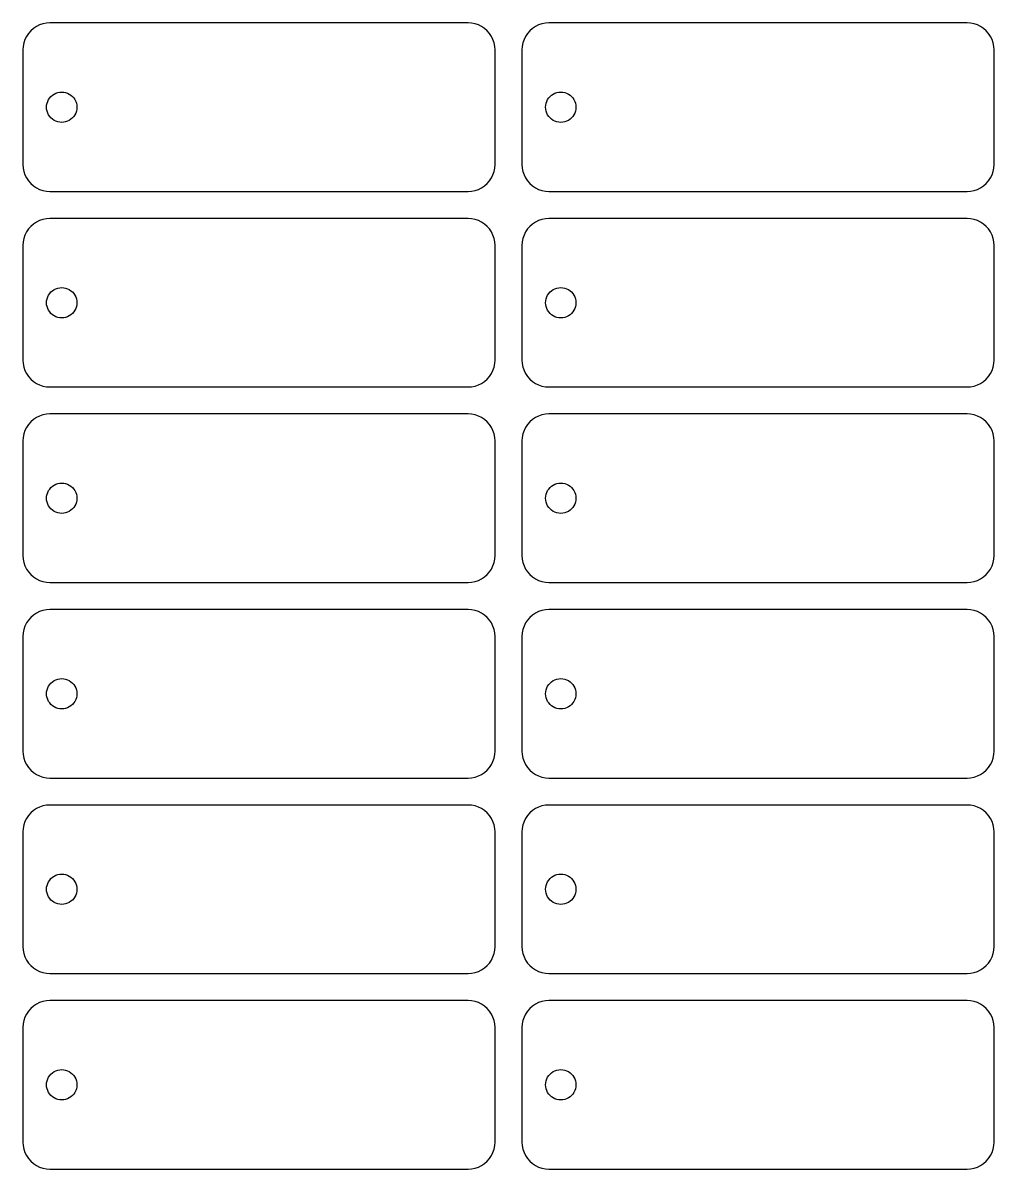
# Model space of a CAD drawing. Header units: metres. Extents: x 5 to 223, y 25 to 195.
# Drawn here: x 79 to 223, y 25 to 195 of the extents above; entities that cross this region are included whole.
import ezdxf

# ---------------------------------------------------------------- set-up
doc = ezdxf.new("R2010")
doc.units = ezdxf.units.M

msp = doc.modelspace()

# ---------------------------------------------------------------- linework, layer by layer
for p, q in [((80.1716, 193.828), (79.8266, 193.435)), ((80.565, 194.173), (80.1716, 193.828)), ((81, 194.464), (80.565, 194.173)), ((81.4693, 194.696), (81, 194.464)), ((81.9647, 194.864), (81.4693, 194.696)), ((82.4779, 194.966), (81.9647, 194.864)), ((83, 195), (82.4779, 194.966)), ((145, 195), (83, 195)), ((145.522, 194.966), (145, 195)), ((146.035, 194.864), (145.522, 194.966)), ((146.531, 194.696), (146.035, 194.864)), ((147, 194.464), (146.531, 194.696)), ((147.435, 194.173), (147, 194.464)), ((147.828, 193.828), (147.435, 194.173)), ((148.173, 193.435), (147.828, 193.828)), ((154.172, 193.828), (153.827, 193.435)), ((154.565, 194.173), (154.172, 193.828)), ((155, 194.464), (154.565, 194.173)), ((155.469, 194.696), (155, 194.464)), ((155.965, 194.864), (155.469, 194.696)), ((156.478, 194.966), (155.965, 194.864)), ((157, 195), (156.478, 194.966)), ((219, 195), (157, 195)), ((219.522, 194.966), (219, 195)), ((220.035, 194.864), (219.522, 194.966)), ((220.531, 194.696), (220.035, 194.864)), ((221, 194.464), (220.531, 194.696)), ((221.435, 194.173), (221, 194.464)), ((221.828, 193.828), (221.435, 194.173)), ((222.173, 193.435), (221.828, 193.828)), ((79.3045, 192.531), (79.1363, 192.035)), ((79.5359, 193), (79.3045, 192.531)), ((79.8266, 193.435), (79.5359, 193)), ((148.464, 193), (148.173, 193.435)), ((148.696, 192.531), (148.464, 193)), ((148.864, 192.035), (148.696, 192.531)), ((153.304, 192.531), (153.136, 192.035)), ((153.536, 193), (153.304, 192.531)), ((153.827, 193.435), (153.536, 193)), ((222.464, 193), (222.173, 193.435)), ((222.696, 192.531), (222.464, 193)), ((222.864, 192.035), (222.696, 192.531)), ((79.0342, 191.522), (79, 191)), ((79, 191), (79, 174)), ((79.1363, 192.035), (79.0342, 191.522)), ((148.966, 191.522), (148.864, 192.035)), ((149, 191), (148.966, 191.522)), ((149, 174), (149, 191)), ((153.034, 191.522), (153, 191)), ((153, 191), (153, 174)), ((153.136, 192.035), (153.034, 191.522)), ((222.966, 191.522), (222.864, 192.035)), ((223, 191), (222.966, 191.522)), ((223, 174), (223, 191)), ((82.6713, 183.361), (82.8014, 183.625)), ((82.8014, 183.625), (82.965, 183.87)), ((82.965, 183.87), (83.159, 184.091)), ((83.159, 184.091), (83.3803, 184.285)), ((83.3803, 184.285), (83.625, 184.449)), ((83.625, 184.449), (83.889, 184.579)), ((83.889, 184.579), (84.1676, 184.673)), ((84.1676, 184.673), (84.4563, 184.731)), ((84.4563, 184.731), (84.75, 184.75)), ((84.75, 184.75), (85.0437, 184.731)), ((85.0437, 184.731), (85.3323, 184.673)), ((85.3323, 184.673), (85.611, 184.579)), ((85.611, 184.579), (85.875, 184.449)), ((85.875, 184.449), (86.1197, 184.285)), ((86.1197, 184.285), (86.341, 184.091)), ((86.341, 184.091), (86.535, 183.87)), ((86.535, 183.87), (86.6985, 183.625)), ((86.6985, 183.625), (86.8287, 183.361)), ((156.671, 183.361), (156.801, 183.625)), ((156.801, 183.625), (156.965, 183.87)), ((156.965, 183.87), (157.159, 184.091)), ((157.159, 184.091), (157.38, 184.285)), ((157.38, 184.285), (157.625, 184.449)), ((157.625, 184.449), (157.889, 184.579)), ((157.889, 184.579), (158.168, 184.673)), ((158.168, 184.673), (158.456, 184.731)), ((158.456, 184.731), (158.75, 184.75)), ((158.75, 184.75), (159.044, 184.731)), ((159.044, 184.731), (159.332, 184.673)), ((159.332, 184.673), (159.611, 184.579)), ((159.611, 184.579), (159.875, 184.449)), ((159.875, 184.449), (160.12, 184.285)), ((160.12, 184.285), (160.341, 184.091)), ((160.341, 184.091), (160.535, 183.87)), ((160.535, 183.87), (160.699, 183.625)), ((160.699, 183.625), (160.829, 183.361)), ((82.5, 182.5), (82.5192, 182.794)), ((82.5192, 182.206), (82.5, 182.5)), ((82.5192, 182.794), (82.5767, 183.082)), ((82.5767, 181.918), (82.5192, 182.206)), ((82.5767, 183.082), (82.6713, 183.361)), ((82.6713, 181.639), (82.5767, 181.918)), ((86.8287, 183.361), (86.9233, 183.082)), ((86.9233, 181.918), (86.8287, 181.639)), ((86.9233, 183.082), (86.9807, 182.794)), ((86.9807, 182.206), (86.9233, 181.918)), ((86.9807, 182.794), (87, 182.5)), ((87, 182.5), (86.9807, 182.206)), ((156.5, 182.5), (156.519, 182.794)), ((156.519, 182.206), (156.5, 182.5)), ((156.519, 182.794), (156.577, 183.082)), ((156.577, 181.918), (156.519, 182.206)), ((156.577, 183.082), (156.671, 183.361)), ((156.671, 181.639), (156.577, 181.918)), ((160.829, 183.361), (160.923, 183.082)), ((160.923, 181.918), (160.829, 181.639)), ((160.923, 183.082), (160.981, 182.794)), ((160.981, 182.206), (160.923, 181.918)), ((160.981, 182.794), (161, 182.5)), ((161, 182.5), (160.981, 182.206)), ((82.8014, 181.375), (82.6713, 181.639)), ((82.965, 181.13), (82.8014, 181.375)), ((83.159, 180.909), (82.965, 181.13)), ((83.3803, 180.715), (83.159, 180.909)), ((83.625, 180.551), (83.3803, 180.715)), ((83.889, 180.421), (83.625, 180.551)), ((84.1676, 180.327), (83.889, 180.421)), ((84.4563, 180.269), (84.1676, 180.327)), ((84.75, 180.25), (84.4563, 180.269)), ((85.0437, 180.269), (84.75, 180.25)), ((85.3323, 180.327), (85.0437, 180.269)), ((85.611, 180.421), (85.3323, 180.327)), ((85.875, 180.551), (85.611, 180.421)), ((86.1197, 180.715), (85.875, 180.551)), ((86.341, 180.909), (86.1197, 180.715)), ((86.535, 181.13), (86.341, 180.909)), ((86.6985, 181.375), (86.535, 181.13)), ((86.8287, 181.639), (86.6985, 181.375)), ((156.801, 181.375), (156.671, 181.639)), ((156.965, 181.13), (156.801, 181.375)), ((157.159, 180.909), (156.965, 181.13)), ((157.38, 180.715), (157.159, 180.909)), ((157.625, 180.551), (157.38, 180.715)), ((157.889, 180.421), (157.625, 180.551)), ((158.168, 180.327), (157.889, 180.421)), ((158.456, 180.269), (158.168, 180.327)), ((158.75, 180.25), (158.456, 180.269)), ((159.044, 180.269), (158.75, 180.25)), ((159.332, 180.327), (159.044, 180.269)), ((159.611, 180.421), (159.332, 180.327)), ((159.875, 180.551), (159.611, 180.421)), ((160.12, 180.715), (159.875, 180.551)), ((160.341, 180.909), (160.12, 180.715)), ((160.535, 181.13), (160.341, 180.909)), ((160.699, 181.375), (160.535, 181.13)), ((160.829, 181.639), (160.699, 181.375)), ((79, 174), (79.0342, 173.478)), ((79.0342, 173.478), (79.1363, 172.965)), ((148.864, 172.965), (148.966, 173.478)), ((148.966, 173.478), (149, 174)), ((153, 174), (153.034, 173.478)), ((153.034, 173.478), (153.136, 172.965)), ((222.864, 172.965), (222.966, 173.478)), ((222.966, 173.478), (223, 174)), ((79.1363, 172.965), (79.3045, 172.469)), ((79.3045, 172.469), (79.5359, 172)), ((79.5359, 172), (79.8266, 171.565)), ((148.173, 171.565), (148.464, 172)), ((148.464, 172), (148.696, 172.469)), ((148.696, 172.469), (148.864, 172.965)), ((153.136, 172.965), (153.304, 172.469)), ((153.304, 172.469), (153.536, 172)), ((153.536, 172), (153.827, 171.565)), ((222.173, 171.565), (222.464, 172)), ((222.464, 172), (222.696, 172.469)), ((222.696, 172.469), (222.864, 172.965)), ((79.8266, 171.565), (80.1716, 171.172)), ((80.1716, 171.172), (80.565, 170.827)), ((80.565, 170.827), (81, 170.536)), ((81, 170.536), (81.4693, 170.304)), ((81.4693, 170.304), (81.9647, 170.136)), ((81.9647, 170.136), (82.4779, 170.034)), ((82.4779, 170.034), (83, 170)), ((83, 170), (145, 170)), ((145, 170), (145.522, 170.034)), ((145.522, 170.034), (146.035, 170.136)), ((146.035, 170.136), (146.531, 170.304)), ((146.531, 170.304), (147, 170.536)), ((147, 170.536), (147.435, 170.827)), ((147.435, 170.827), (147.828, 171.172)), ((147.828, 171.172), (148.173, 171.565)), ((153.827, 171.565), (154.172, 171.172)), ((154.172, 171.172), (154.565, 170.827)), ((154.565, 170.827), (155, 170.536)), ((155, 170.536), (155.469, 170.304)), ((155.469, 170.304), (155.965, 170.136)), ((155.965, 170.136), (156.478, 170.034)), ((156.478, 170.034), (157, 170)), ((157, 170), (219, 170)), ((219, 170), (219.522, 170.034)), ((219.522, 170.034), (220.035, 170.136)), ((220.035, 170.136), (220.531, 170.304)), ((220.531, 170.304), (221, 170.536)), ((221, 170.536), (221.435, 170.827)), ((221.435, 170.827), (221.828, 171.172)), ((221.828, 171.172), (222.173, 171.565)), ((80.565, 165.173), (80.1716, 164.828)), ((81, 165.464), (80.565, 165.173)), ((81.4693, 165.696), (81, 165.464)), ((81.9647, 165.864), (81.4693, 165.696)), ((82.4779, 165.966), (81.9647, 165.864)), ((83, 166), (82.4779, 165.966)), ((145, 166), (83, 166)), ((145.522, 165.966), (145, 166)), ((146.035, 165.864), (145.522, 165.966)), ((146.531, 165.696), (146.035, 165.864)), ((147, 165.464), (146.531, 165.696)), ((147.435, 165.173), (147, 165.464)), ((147.828, 164.828), (147.435, 165.173)), ((154.565, 165.173), (154.172, 164.828)), ((155, 165.464), (154.565, 165.173)), ((155.469, 165.696), (155, 165.464)), ((155.965, 165.864), (155.469, 165.696)), ((156.478, 165.966), (155.965, 165.864)), ((157, 166), (156.478, 165.966)), ((219, 166), (157, 166)), ((219.522, 165.966), (219, 166)), ((220.035, 165.864), (219.522, 165.966)), ((220.531, 165.696), (220.035, 165.864)), ((221, 165.464), (220.531, 165.696)), ((221.435, 165.173), (221, 165.464)), ((221.828, 164.828), (221.435, 165.173)), ((79.3045, 163.531), (79.1363, 163.035)), ((79.5359, 164), (79.3045, 163.531)), ((79.8266, 164.435), (79.5359, 164)), ((80.1716, 164.828), (79.8266, 164.435)), ((148.173, 164.435), (147.828, 164.828)), ((148.464, 164), (148.173, 164.435)), ((148.696, 163.531), (148.464, 164)), ((148.864, 163.035), (148.696, 163.531)), ((153.304, 163.531), (153.136, 163.035)), ((153.536, 164), (153.304, 163.531)), ((153.827, 164.435), (153.536, 164)), ((154.172, 164.828), (153.827, 164.435)), ((222.173, 164.435), (221.828, 164.828)), ((222.464, 164), (222.173, 164.435)), ((222.696, 163.531), (222.464, 164)), ((222.864, 163.035), (222.696, 163.531)), ((79.0342, 162.522), (79, 162)), ((79, 162), (79, 145)), ((79.1363, 163.035), (79.0342, 162.522)), ((148.966, 162.522), (148.864, 163.035)), ((149, 162), (148.966, 162.522)), ((149, 145), (149, 162)), ((153.034, 162.522), (153, 162)), ((153, 162), (153, 145)), ((153.136, 163.035), (153.034, 162.522)), ((222.966, 162.522), (222.864, 163.035)), ((223, 162), (222.966, 162.522)), ((223, 145), (223, 162)), ((82.8014, 154.625), (82.965, 154.87)), ((82.965, 154.87), (83.159, 155.091)), ((83.159, 155.091), (83.3803, 155.285)), ((83.3803, 155.285), (83.625, 155.449)), ((83.625, 155.449), (83.889, 155.579)), ((83.889, 155.579), (84.1676, 155.673)), ((84.1676, 155.673), (84.4563, 155.731)), ((84.4563, 155.731), (84.75, 155.75)), ((84.75, 155.75), (85.0437, 155.731)), ((85.0437, 155.731), (85.3323, 155.673)), ((85.3323, 155.673), (85.611, 155.579)), ((85.611, 155.579), (85.875, 155.449)), ((85.875, 155.449), (86.1197, 155.285)), ((86.1197, 155.285), (86.341, 155.091)), ((86.341, 155.091), (86.535, 154.87)), ((86.535, 154.87), (86.6985, 154.625)), ((156.801, 154.625), (156.965, 154.87)), ((156.965, 154.87), (157.159, 155.091)), ((157.159, 155.091), (157.38, 155.285)), ((157.38, 155.285), (157.625, 155.449)), ((157.625, 155.449), (157.889, 155.579)), ((157.889, 155.579), (158.168, 155.673)), ((158.168, 155.673), (158.456, 155.731)), ((158.456, 155.731), (158.75, 155.75)), ((158.75, 155.75), (159.044, 155.731)), ((159.044, 155.731), (159.332, 155.673)), ((159.332, 155.673), (159.611, 155.579)), ((159.611, 155.579), (159.875, 155.449)), ((159.875, 155.449), (160.12, 155.285)), ((160.12, 155.285), (160.341, 155.091)), ((160.341, 155.091), (160.535, 154.87)), ((160.535, 154.87), (160.699, 154.625)), ((82.5, 153.5), (82.5192, 153.794)), ((82.5192, 153.206), (82.5, 153.5)), ((82.5192, 153.794), (82.5767, 154.082)), ((82.5767, 152.918), (82.5192, 153.206)), ((82.5767, 154.082), (82.6713, 154.361)), ((82.6713, 154.361), (82.8014, 154.625)), ((86.6985, 154.625), (86.8287, 154.361)), ((86.8287, 154.361), (86.9233, 154.082)), ((86.9233, 154.082), (86.9807, 153.794)), ((86.9807, 153.206), (86.9233, 152.918)), ((86.9807, 153.794), (87, 153.5)), ((87, 153.5), (86.9807, 153.206)), ((156.5, 153.5), (156.519, 153.794)), ((156.519, 153.206), (156.5, 153.5)), ((156.519, 153.794), (156.577, 154.082)), ((156.577, 152.918), (156.519, 153.206)), ((156.577, 154.082), (156.671, 154.361)), ((156.671, 154.361), (156.801, 154.625)), ((160.699, 154.625), (160.829, 154.361)), ((160.829, 154.361), (160.923, 154.082)), ((160.923, 154.082), (160.981, 153.794)), ((160.981, 153.206), (160.923, 152.918)), ((160.981, 153.794), (161, 153.5)), ((161, 153.5), (160.981, 153.206)), ((82.6713, 152.639), (82.5767, 152.918)), ((82.8014, 152.375), (82.6713, 152.639)), ((82.965, 152.13), (82.8014, 152.375)), ((83.159, 151.909), (82.965, 152.13)), ((83.3803, 151.715), (83.159, 151.909)), ((83.625, 151.551), (83.3803, 151.715)), ((83.889, 151.421), (83.625, 151.551)), ((84.1676, 151.327), (83.889, 151.421)), ((84.4563, 151.269), (84.1676, 151.327)), ((85.3323, 151.327), (85.0437, 151.269)), ((85.611, 151.421), (85.3323, 151.327)), ((85.875, 151.551), (85.611, 151.421)), ((86.1197, 151.715), (85.875, 151.551)), ((86.341, 151.909), (86.1197, 151.715)), ((86.535, 152.13), (86.341, 151.909)), ((86.6985, 152.375), (86.535, 152.13)), ((86.8287, 152.639), (86.6985, 152.375)), ((86.9233, 152.918), (86.8287, 152.639)), ((156.671, 152.639), (156.577, 152.918)), ((156.801, 152.375), (156.671, 152.639)), ((156.965, 152.13), (156.801, 152.375)), ((157.159, 151.909), (156.965, 152.13)), ((157.38, 151.715), (157.159, 151.909)), ((157.625, 151.551), (157.38, 151.715)), ((157.889, 151.421), (157.625, 151.551)), ((158.168, 151.327), (157.889, 151.421)), ((158.456, 151.269), (158.168, 151.327)), ((159.332, 151.327), (159.044, 151.269)), ((159.611, 151.421), (159.332, 151.327)), ((159.875, 151.551), (159.611, 151.421)), ((160.12, 151.715), (159.875, 151.551)), ((160.341, 151.909), (160.12, 151.715)), ((160.535, 152.13), (160.341, 151.909)), ((160.699, 152.375), (160.535, 152.13)), ((160.829, 152.639), (160.699, 152.375)), ((160.923, 152.918), (160.829, 152.639)), ((84.75, 151.25), (84.4563, 151.269)), ((85.0437, 151.269), (84.75, 151.25)), ((158.75, 151.25), (158.456, 151.269)), ((159.044, 151.269), (158.75, 151.25)), ((79, 145), (79.0342, 144.478)), ((148.966, 144.478), (149, 145)), ((153, 145), (153.034, 144.478)), ((222.966, 144.478), (223, 145)), ((79.0342, 144.478), (79.1363, 143.965)), ((79.1363, 143.965), (79.3045, 143.469)), ((79.3045, 143.469), (79.5359, 143)), ((79.5359, 143), (79.8266, 142.565)), ((148.173, 142.565), (148.464, 143)), ((148.464, 143), (148.696, 143.469)), ((148.696, 143.469), (148.864, 143.965)), ((148.864, 143.965), (148.966, 144.478)), ((153.034, 144.478), (153.136, 143.965)), ((153.136, 143.965), (153.304, 143.469)), ((153.304, 143.469), (153.536, 143)), ((153.536, 143), (153.827, 142.565)), ((222.173, 142.565), (222.464, 143)), ((222.464, 143), (222.696, 143.469)), ((222.696, 143.469), (222.864, 143.965)), ((222.864, 143.965), (222.966, 144.478)), ((79.8266, 142.565), (80.1716, 142.172)), ((80.1716, 142.172), (80.565, 141.827)), ((80.565, 141.827), (81, 141.536)), ((81, 141.536), (81.4693, 141.304)), ((81.4693, 141.304), (81.9647, 141.136)), ((81.9647, 141.136), (82.4779, 141.034)), ((145.522, 141.034), (146.035, 141.136)), ((146.035, 141.136), (146.531, 141.304)), ((146.531, 141.304), (147, 141.536)), ((147, 141.536), (147.435, 141.827)), ((147.435, 141.827), (147.828, 142.172)), ((147.828, 142.172), (148.173, 142.565)), ((153.827, 142.565), (154.172, 142.172)), ((154.172, 142.172), (154.565, 141.827)), ((154.565, 141.827), (155, 141.536)), ((155, 141.536), (155.469, 141.304)), ((155.469, 141.304), (155.965, 141.136)), ((155.965, 141.136), (156.478, 141.034)), ((219.522, 141.034), (220.035, 141.136)), ((220.035, 141.136), (220.531, 141.304)), ((220.531, 141.304), (221, 141.536)), ((221, 141.536), (221.435, 141.827)), ((221.435, 141.827), (221.828, 142.172)), ((221.828, 142.172), (222.173, 142.565)), ((82.4779, 141.034), (83, 141)), ((83, 141), (145, 141)), ((145, 141), (145.522, 141.034)), ((156.478, 141.034), (157, 141)), ((157, 141), (219, 141)), ((219, 141), (219.522, 141.034)), ((80.565, 136.173), (80.1716, 135.828)), ((81, 136.464), (80.565, 136.173)), ((81.4693, 136.696), (81, 136.464)), ((81.9647, 136.864), (81.4693, 136.696)), ((82.4779, 136.966), (81.9647, 136.864)), ((83, 137), (82.4779, 136.966)), ((145, 137), (83, 137)), ((145.522, 136.966), (145, 137)), ((146.035, 136.864), (145.522, 136.966)), ((146.531, 136.696), (146.035, 136.864)), ((147, 136.464), (146.531, 136.696)), ((147.435, 136.173), (147, 136.464)), ((147.828, 135.828), (147.435, 136.173)), ((154.565, 136.173), (154.172, 135.828)), ((155, 136.464), (154.565, 136.173)), ((155.469, 136.696), (155, 136.464)), ((155.965, 136.864), (155.469, 136.696)), ((156.478, 136.966), (155.965, 136.864)), ((157, 137), (156.478, 136.966)), ((219, 137), (157, 137)), ((219.522, 136.966), (219, 137)), ((220.035, 136.864), (219.522, 136.966)), ((220.531, 136.696), (220.035, 136.864)), ((221, 136.464), (220.531, 136.696)), ((221.435, 136.173), (221, 136.464)), ((221.828, 135.828), (221.435, 136.173)), ((79.3045, 134.531), (79.1363, 134.035)), ((79.5359, 135), (79.3045, 134.531)), ((79.8266, 135.435), (79.5359, 135)), ((80.1716, 135.828), (79.8266, 135.435)), ((148.173, 135.435), (147.828, 135.828)), ((148.464, 135), (148.173, 135.435)), ((148.696, 134.531), (148.464, 135)), ((148.864, 134.035), (148.696, 134.531)), ((153.304, 134.531), (153.136, 134.035)), ((153.536, 135), (153.304, 134.531)), ((153.827, 135.435), (153.536, 135)), ((154.172, 135.828), (153.827, 135.435)), ((222.173, 135.435), (221.828, 135.828)), ((222.464, 135), (222.173, 135.435)), ((222.696, 134.531), (222.464, 135)), ((222.864, 134.035), (222.696, 134.531)), ((79.0342, 133.522), (79, 133)), ((79, 133), (79, 116)), ((79.1363, 134.035), (79.0342, 133.522)), ((148.966, 133.522), (148.864, 134.035)), ((149, 133), (148.966, 133.522)), ((149, 116), (149, 133)), ((153.034, 133.522), (153, 133)), ((153, 133), (153, 116)), ((153.136, 134.035), (153.034, 133.522)), ((222.966, 133.522), (222.864, 134.035)), ((223, 133), (222.966, 133.522)), ((223, 116), (223, 133)), ((82.8014, 125.625), (82.965, 125.87)), ((82.965, 125.87), (83.159, 126.091)), ((83.159, 126.091), (83.3803, 126.285)), ((83.3803, 126.285), (83.625, 126.449)), ((83.625, 126.449), (83.889, 126.579)), ((83.889, 126.579), (84.1676, 126.673)), ((84.1676, 126.673), (84.4563, 126.731)), ((84.4563, 126.731), (84.75, 126.75)), ((84.75, 126.75), (85.0437, 126.731)), ((85.0437, 126.731), (85.3323, 126.673)), ((85.3323, 126.673), (85.611, 126.579)), ((85.611, 126.579), (85.875, 126.449)), ((85.875, 126.449), (86.1197, 126.285)), ((86.1197, 126.285), (86.341, 126.091)), ((86.341, 126.091), (86.535, 125.87)), ((86.535, 125.87), (86.6985, 125.625)), ((156.801, 125.625), (156.965, 125.87)), ((156.965, 125.87), (157.159, 126.091)), ((157.159, 126.091), (157.38, 126.285)), ((157.38, 126.285), (157.625, 126.449)), ((157.625, 126.449), (157.889, 126.579)), ((157.889, 126.579), (158.168, 126.673)), ((158.168, 126.673), (158.456, 126.731)), ((158.456, 126.731), (158.75, 126.75)), ((158.75, 126.75), (159.044, 126.731)), ((159.044, 126.731), (159.332, 126.673)), ((159.332, 126.673), (159.611, 126.579)), ((159.611, 126.579), (159.875, 126.449)), ((159.875, 126.449), (160.12, 126.285)), ((160.12, 126.285), (160.341, 126.091)), ((160.341, 126.091), (160.535, 125.87)), ((160.535, 125.87), (160.699, 125.625)), ((82.5, 124.5), (82.5192, 124.794)), ((82.5192, 124.206), (82.5, 124.5)), ((82.5192, 124.794), (82.5767, 125.082)), ((82.5767, 123.918), (82.5192, 124.206)), ((82.5767, 125.082), (82.6713, 125.361)), ((82.6713, 125.361), (82.8014, 125.625)), ((86.6985, 125.625), (86.8287, 125.361)), ((86.8287, 125.361), (86.9233, 125.082)), ((86.9233, 125.082), (86.9807, 124.794)), ((86.9807, 124.206), (86.9233, 123.918)), ((86.9807, 124.794), (87, 124.5)), ((87, 124.5), (86.9807, 124.206)), ((156.5, 124.5), (156.519, 124.794)), ((156.519, 124.206), (156.5, 124.5)), ((156.519, 124.794), (156.577, 125.082)), ((156.577, 123.918), (156.519, 124.206)), ((156.577, 125.082), (156.671, 125.361)), ((156.671, 125.361), (156.801, 125.625)), ((160.699, 125.625), (160.829, 125.361)), ((160.829, 125.361), (160.923, 125.082)), ((160.923, 125.082), (160.981, 124.794)), ((160.981, 124.206), (160.923, 123.918)), ((160.981, 124.794), (161, 124.5)), ((161, 124.5), (160.981, 124.206)), ((82.6713, 123.639), (82.5767, 123.918)), ((82.8014, 123.375), (82.6713, 123.639)), ((82.965, 123.13), (82.8014, 123.375)), ((83.159, 122.909), (82.965, 123.13)), ((83.3803, 122.715), (83.159, 122.909)), ((83.625, 122.551), (83.3803, 122.715)), ((83.889, 122.421), (83.625, 122.551)), ((84.1676, 122.327), (83.889, 122.421)), ((85.611, 122.421), (85.3323, 122.327)), ((85.875, 122.551), (85.611, 122.421)), ((86.1197, 122.715), (85.875, 122.551)), ((86.341, 122.909), (86.1197, 122.715)), ((86.535, 123.13), (86.341, 122.909)), ((86.6985, 123.375), (86.535, 123.13)), ((86.8287, 123.639), (86.6985, 123.375)), ((86.9233, 123.918), (86.8287, 123.639)), ((156.671, 123.639), (156.577, 123.918)), ((156.801, 123.375), (156.671, 123.639)), ((156.965, 123.13), (156.801, 123.375)), ((157.159, 122.909), (156.965, 123.13)), ((157.38, 122.715), (157.159, 122.909)), ((157.625, 122.551), (157.38, 122.715)), ((157.889, 122.421), (157.625, 122.551)), ((158.168, 122.327), (157.889, 122.421)), ((159.611, 122.421), (159.332, 122.327)), ((159.875, 122.551), (159.611, 122.421)), ((160.12, 122.715), (159.875, 122.551)), ((160.341, 122.909), (160.12, 122.715)), ((160.535, 123.13), (160.341, 122.909)), ((160.699, 123.375), (160.535, 123.13)), ((160.829, 123.639), (160.699, 123.375)), ((160.923, 123.918), (160.829, 123.639)), ((84.4563, 122.269), (84.1676, 122.327)), ((84.75, 122.25), (84.4563, 122.269)), ((85.0437, 122.269), (84.75, 122.25)), ((85.3323, 122.327), (85.0437, 122.269)), ((158.456, 122.269), (158.168, 122.327)), ((158.75, 122.25), (158.456, 122.269)), ((159.044, 122.269), (158.75, 122.25)), ((159.332, 122.327), (159.044, 122.269)), ((79, 116), (79.0342, 115.478)), ((148.966, 115.478), (149, 116)), ((153, 116), (153.034, 115.478)), ((222.966, 115.478), (223, 116)), ((79.0342, 115.478), (79.1363, 114.965)), ((79.1363, 114.965), (79.3045, 114.469)), ((79.3045, 114.469), (79.5359, 114)), ((79.5359, 114), (79.8266, 113.565)), ((148.173, 113.565), (148.464, 114)), ((148.464, 114), (148.696, 114.469)), ((148.696, 114.469), (148.864, 114.965)), ((148.864, 114.965), (148.966, 115.478)), ((153.034, 115.478), (153.136, 114.965)), ((153.136, 114.965), (153.304, 114.469)), ((153.304, 114.469), (153.536, 114)), ((153.536, 114), (153.827, 113.565)), ((222.173, 113.565), (222.464, 114)), ((222.464, 114), (222.696, 114.469)), ((222.696, 114.469), (222.864, 114.965)), ((222.864, 114.965), (222.966, 115.478)), ((79.8266, 113.565), (80.1716, 113.172)), ((80.1716, 113.172), (80.565, 112.827)), ((80.565, 112.827), (81, 112.536)), ((81, 112.536), (81.4693, 112.304)), ((81.4693, 112.304), (81.9647, 112.136)), ((146.035, 112.136), (146.531, 112.304)), ((146.531, 112.304), (147, 112.536)), ((147, 112.536), (147.435, 112.827)), ((147.435, 112.827), (147.828, 113.172)), ((147.828, 113.172), (148.173, 113.565)), ((153.827, 113.565), (154.172, 113.172)), ((154.172, 113.172), (154.565, 112.827)), ((154.565, 112.827), (155, 112.536)), ((155, 112.536), (155.469, 112.304)), ((155.469, 112.304), (155.965, 112.136)), ((220.035, 112.136), (220.531, 112.304)), ((220.531, 112.304), (221, 112.536)), ((221, 112.536), (221.435, 112.827)), ((221.435, 112.827), (221.828, 113.172)), ((221.828, 113.172), (222.173, 113.565)), ((81.9647, 112.136), (82.4779, 112.034)), ((82.4779, 112.034), (83, 112)), ((83, 112), (145, 112)), ((145, 112), (145.522, 112.034)), ((145.522, 112.034), (146.035, 112.136)), ((155.965, 112.136), (156.478, 112.034)), ((156.478, 112.034), (157, 112)), ((157, 112), (219, 112)), ((219, 112), (219.522, 112.034)), ((219.522, 112.034), (220.035, 112.136)), ((80.565, 107.173), (80.1716, 106.828)), ((81, 107.464), (80.565, 107.173)), ((81.4693, 107.696), (81, 107.464)), ((81.9647, 107.864), (81.4693, 107.696)), ((82.4779, 107.966), (81.9647, 107.864)), ((83, 108), (82.4779, 107.966)), ((145, 108), (83, 108)), ((145.522, 107.966), (145, 108)), ((146.035, 107.864), (145.522, 107.966)), ((146.531, 107.696), (146.035, 107.864)), ((147, 107.464), (146.531, 107.696)), ((147.435, 107.173), (147, 107.464)), ((147.828, 106.828), (147.435, 107.173)), ((154.565, 107.173), (154.172, 106.828)), ((155, 107.464), (154.565, 107.173)), ((155.469, 107.696), (155, 107.464)), ((155.965, 107.864), (155.469, 107.696)), ((156.478, 107.966), (155.965, 107.864)), ((157, 108), (156.478, 107.966)), ((219, 108), (157, 108)), ((219.522, 107.966), (219, 108)), ((220.035, 107.864), (219.522, 107.966)), ((220.531, 107.696), (220.035, 107.864)), ((221, 107.464), (220.531, 107.696)), ((221.435, 107.173), (221, 107.464)), ((221.828, 106.828), (221.435, 107.173)), ((79.3045, 105.531), (79.1363, 105.035)), ((79.5359, 106), (79.3045, 105.531)), ((79.8266, 106.435), (79.5359, 106)), ((80.1716, 106.828), (79.8266, 106.435)), ((148.173, 106.435), (147.828, 106.828)), ((148.464, 106), (148.173, 106.435)), ((148.696, 105.531), (148.464, 106)), ((148.864, 105.035), (148.696, 105.531)), ((153.304, 105.531), (153.136, 105.035)), ((153.536, 106), (153.304, 105.531)), ((153.827, 106.435), (153.536, 106)), ((154.172, 106.828), (153.827, 106.435)), ((222.173, 106.435), (221.828, 106.828)), ((222.464, 106), (222.173, 106.435)), ((222.696, 105.531), (222.464, 106)), ((222.864, 105.035), (222.696, 105.531)), ((79.0342, 104.522), (79, 104)), ((79, 104), (79, 87)), ((79.1363, 105.035), (79.0342, 104.522)), ((148.966, 104.522), (148.864, 105.035)), ((149, 104), (148.966, 104.522)), ((149, 87), (149, 104)), ((153.034, 104.522), (153, 104)), ((153, 104), (153, 87)), ((153.136, 105.035), (153.034, 104.522)), ((222.966, 104.522), (222.864, 105.035)), ((223, 104), (222.966, 104.522)), ((223, 87), (223, 104)), ((82.965, 96.8697), (83.159, 97.091)), ((83.159, 97.091), (83.3803, 97.285)), ((83.3803, 97.285), (83.625, 97.4485)), ((83.625, 97.4485), (83.889, 97.5787)), ((83.889, 97.5787), (84.1676, 97.6733)), ((84.1676, 97.6733), (84.4563, 97.7307)), ((84.4563, 97.7307), (84.75, 97.75)), ((84.75, 97.75), (85.0437, 97.7307)), ((85.0437, 97.7307), (85.3323, 97.6733)), ((85.3323, 97.6733), (85.611, 97.5787)), ((85.611, 97.5787), (85.875, 97.4485)), ((85.875, 97.4485), (86.1197, 97.285)), ((86.1197, 97.285), (86.341, 97.091)), ((86.341, 97.091), (86.535, 96.8697)), ((156.965, 96.8697), (157.159, 97.091)), ((157.159, 97.091), (157.38, 97.285)), ((157.38, 97.285), (157.625, 97.4485)), ((157.625, 97.4485), (157.889, 97.5787)), ((157.889, 97.5787), (158.168, 97.6733)), ((158.168, 97.6733), (158.456, 97.7307)), ((158.456, 97.7307), (158.75, 97.75)), ((158.75, 97.75), (159.044, 97.7307)), ((159.044, 97.7307), (159.332, 97.6733)), ((159.332, 97.6733), (159.611, 97.5787)), ((159.611, 97.5787), (159.875, 97.4485)), ((159.875, 97.4485), (160.12, 97.285)), ((160.12, 97.285), (160.341, 97.091)), ((160.341, 97.091), (160.535, 96.8697)), ((82.5, 95.5), (82.5192, 95.7937)), ((82.5192, 95.2063), (82.5, 95.5)), ((82.5192, 95.7937), (82.5767, 96.0823)), ((82.5767, 94.9176), (82.5192, 95.2063)), ((82.5767, 96.0823), (82.6713, 96.361)), ((82.6713, 96.361), (82.8014, 96.625)), ((82.8014, 96.625), (82.965, 96.8697)), ((86.535, 96.8697), (86.6985, 96.625)), ((86.6985, 96.625), (86.8287, 96.361)), ((86.8287, 96.361), (86.9233, 96.0823)), ((86.9233, 96.0823), (86.9807, 95.7937)), ((86.9807, 95.2063), (86.9233, 94.9176)), ((86.9807, 95.7937), (87, 95.5)), ((87, 95.5), (86.9807, 95.2063)), ((156.5, 95.5), (156.519, 95.7937)), ((156.519, 95.2063), (156.5, 95.5)), ((156.519, 95.7937), (156.577, 96.0823)), ((156.577, 94.9176), (156.519, 95.2063)), ((156.577, 96.0823), (156.671, 96.361)), ((156.671, 96.361), (156.801, 96.625)), ((156.801, 96.625), (156.965, 96.8697)), ((160.535, 96.8697), (160.699, 96.625)), ((160.699, 96.625), (160.829, 96.361)), ((160.829, 96.361), (160.923, 96.0823)), ((160.923, 96.0823), (160.981, 95.7937)), ((160.981, 95.2063), (160.923, 94.9176)), ((160.981, 95.7937), (161, 95.5)), ((161, 95.5), (160.981, 95.2063)), ((82.6713, 94.639), (82.5767, 94.9176)), ((82.8014, 94.375), (82.6713, 94.639)), ((82.965, 94.1303), (82.8014, 94.375)), ((83.159, 93.909), (82.965, 94.1303)), ((83.3803, 93.715), (83.159, 93.909)), ((83.625, 93.5514), (83.3803, 93.715)), ((83.889, 93.4213), (83.625, 93.5514)), ((85.875, 93.5514), (85.611, 93.4213)), ((86.1197, 93.715), (85.875, 93.5514)), ((86.341, 93.909), (86.1197, 93.715)), ((86.535, 94.1303), (86.341, 93.909)), ((86.6985, 94.375), (86.535, 94.1303)), ((86.8287, 94.639), (86.6985, 94.375)), ((86.9233, 94.9176), (86.8287, 94.639)), ((156.671, 94.639), (156.577, 94.9176)), ((156.801, 94.375), (156.671, 94.639)), ((156.965, 94.1303), (156.801, 94.375)), ((157.159, 93.909), (156.965, 94.1303)), ((157.38, 93.715), (157.159, 93.909)), ((157.625, 93.5514), (157.38, 93.715)), ((157.889, 93.4213), (157.625, 93.5514)), ((159.875, 93.5514), (159.611, 93.4213)), ((160.12, 93.715), (159.875, 93.5514)), ((160.341, 93.909), (160.12, 93.715)), ((160.535, 94.1303), (160.341, 93.909)), ((160.699, 94.375), (160.535, 94.1303)), ((160.829, 94.639), (160.699, 94.375)), ((160.923, 94.9176), (160.829, 94.639)), ((84.1676, 93.3267), (83.889, 93.4213)), ((84.4563, 93.2692), (84.1676, 93.3267)), ((84.75, 93.25), (84.4563, 93.2692)), ((85.0437, 93.2692), (84.75, 93.25)), ((85.3323, 93.3267), (85.0437, 93.2692)), ((85.611, 93.4213), (85.3323, 93.3267)), ((158.168, 93.3267), (157.889, 93.4213)), ((158.456, 93.2692), (158.168, 93.3267)), ((158.75, 93.25), (158.456, 93.2692)), ((159.044, 93.2692), (158.75, 93.25)), ((159.332, 93.3267), (159.044, 93.2692)), ((159.611, 93.4213), (159.332, 93.3267)), ((79, 87), (79.0342, 86.4779)), ((148.966, 86.4779), (149, 87)), ((153, 87), (153.034, 86.4779)), ((222.966, 86.4779), (223, 87)), ((79.0342, 86.4779), (79.1363, 85.9647)), ((79.1363, 85.9647), (79.3045, 85.4693)), ((79.3045, 85.4693), (79.5359, 85)), ((79.5359, 85), (79.8266, 84.565)), ((148.173, 84.565), (148.464, 85)), ((148.464, 85), (148.696, 85.4693)), ((148.696, 85.4693), (148.864, 85.9647)), ((148.864, 85.9647), (148.966, 86.4779)), ((153.034, 86.4779), (153.136, 85.9647)), ((153.136, 85.9647), (153.304, 85.4693)), ((153.304, 85.4693), (153.536, 85)), ((153.536, 85), (153.827, 84.565)), ((222.173, 84.565), (222.464, 85)), ((222.464, 85), (222.696, 85.4693)), ((222.696, 85.4693), (222.864, 85.9647)), ((222.864, 85.9647), (222.966, 86.4779)), ((79.8266, 84.565), (80.1716, 84.1716)), ((80.1716, 84.1716), (80.565, 83.8266)), ((80.565, 83.8266), (81, 83.5359)), ((81, 83.5359), (81.4693, 83.3045)), ((81.4693, 83.3045), (81.9647, 83.1363)), ((146.035, 83.1363), (146.531, 83.3045)), ((146.531, 83.3045), (147, 83.5359)), ((147, 83.5359), (147.435, 83.8266)), ((147.435, 83.8266), (147.828, 84.1716)), ((147.828, 84.1716), (148.173, 84.565)), ((153.827, 84.565), (154.172, 84.1716)), ((154.172, 84.1716), (154.565, 83.8266)), ((154.565, 83.8266), (155, 83.5359)), ((155, 83.5359), (155.469, 83.3045)), ((155.469, 83.3045), (155.965, 83.1363)), ((220.035, 83.1363), (220.531, 83.3045)), ((220.531, 83.3045), (221, 83.5359)), ((221, 83.5359), (221.435, 83.8266)), ((221.435, 83.8266), (221.828, 84.1716)), ((221.828, 84.1716), (222.173, 84.565)), ((81.9647, 83.1363), (82.4779, 83.0342)), ((82.4779, 83.0342), (83, 83)), ((83, 83), (145, 83)), ((145, 83), (145.522, 83.0342)), ((145.522, 83.0342), (146.035, 83.1363)), ((155.965, 83.1363), (156.478, 83.0342)), ((156.478, 83.0342), (157, 83)), ((157, 83), (219, 83)), ((219, 83), (219.522, 83.0342)), ((219.522, 83.0342), (220.035, 83.1363)), ((81, 78.4641), (80.565, 78.1734)), ((81.4693, 78.6955), (81, 78.4641)), ((81.9647, 78.8637), (81.4693, 78.6955)), ((82.4779, 78.9658), (81.9647, 78.8637)), ((83, 79), (82.4779, 78.9658)), ((145, 79), (83, 79)), ((145.522, 78.9658), (145, 79)), ((146.035, 78.8637), (145.522, 78.9658)), ((146.531, 78.6955), (146.035, 78.8637)), ((147, 78.4641), (146.531, 78.6955)), ((147.435, 78.1734), (147, 78.4641)), ((155, 78.4641), (154.565, 78.1734)), ((155.469, 78.6955), (155, 78.4641)), ((155.965, 78.8637), (155.469, 78.6955)), ((156.478, 78.9658), (155.965, 78.8637)), ((157, 79), (156.478, 78.9658)), ((219, 79), (157, 79)), ((219.522, 78.9658), (219, 79)), ((220.035, 78.8637), (219.522, 78.9658)), ((220.531, 78.6955), (220.035, 78.8637)), ((221, 78.4641), (220.531, 78.6955)), ((221.435, 78.1734), (221, 78.4641)), ((79.3045, 76.5307), (79.1363, 76.0353)), ((79.5359, 77), (79.3045, 76.5307)), ((79.8266, 77.435), (79.5359, 77)), ((80.1716, 77.8284), (79.8266, 77.435)), ((80.565, 78.1734), (80.1716, 77.8284)), ((147.828, 77.8284), (147.435, 78.1734)), ((148.173, 77.435), (147.828, 77.8284)), ((148.464, 77), (148.173, 77.435)), ((148.696, 76.5307), (148.464, 77)), ((148.864, 76.0353), (148.696, 76.5307)), ((153.304, 76.5307), (153.136, 76.0353)), ((153.536, 77), (153.304, 76.5307)), ((153.827, 77.435), (153.536, 77)), ((154.172, 77.8284), (153.827, 77.435)), ((154.565, 78.1734), (154.172, 77.8284)), ((221.828, 77.8284), (221.435, 78.1734)), ((222.173, 77.435), (221.828, 77.8284)), ((222.464, 77), (222.173, 77.435)), ((222.696, 76.5307), (222.464, 77)), ((222.864, 76.0353), (222.696, 76.5307)), ((79.0342, 75.5221), (79, 75)), ((79, 75), (79, 58)), ((79.1363, 76.0353), (79.0342, 75.5221)), ((148.966, 75.5221), (148.864, 76.0353)), ((149, 75), (148.966, 75.5221)), ((149, 58), (149, 75)), ((153.034, 75.5221), (153, 75)), ((153, 75), (153, 58)), ((153.136, 76.0353), (153.034, 75.5221)), ((222.966, 75.5221), (222.864, 76.0353)), ((223, 75), (222.966, 75.5221)), ((223, 58), (223, 75)), ((82.965, 67.8697), (83.159, 68.091)), ((83.159, 68.091), (83.3803, 68.285)), ((83.3803, 68.285), (83.625, 68.4485)), ((83.625, 68.4485), (83.889, 68.5787)), ((83.889, 68.5787), (84.1676, 68.6733)), ((84.1676, 68.6733), (84.4563, 68.7307)), ((84.4563, 68.7307), (84.75, 68.75)), ((84.75, 68.75), (85.0437, 68.7307)), ((85.0437, 68.7307), (85.3323, 68.6733)), ((85.3323, 68.6733), (85.611, 68.5787)), ((85.611, 68.5787), (85.875, 68.4485)), ((85.875, 68.4485), (86.1197, 68.285)), ((86.1197, 68.285), (86.341, 68.091)), ((86.341, 68.091), (86.535, 67.8697)), ((156.965, 67.8697), (157.159, 68.091)), ((157.159, 68.091), (157.38, 68.285)), ((157.38, 68.285), (157.625, 68.4485)), ((157.625, 68.4485), (157.889, 68.5787)), ((157.889, 68.5787), (158.168, 68.6733)), ((158.168, 68.6733), (158.456, 68.7307)), ((158.456, 68.7307), (158.75, 68.75)), ((158.75, 68.75), (159.044, 68.7307)), ((159.044, 68.7307), (159.332, 68.6733)), ((159.332, 68.6733), (159.611, 68.5787)), ((159.611, 68.5787), (159.875, 68.4485)), ((159.875, 68.4485), (160.12, 68.285)), ((160.12, 68.285), (160.341, 68.091)), ((160.341, 68.091), (160.535, 67.8697)), ((82.5, 66.5), (82.5192, 66.7937)), ((82.5192, 66.2063), (82.5, 66.5)), ((82.5192, 66.7937), (82.5767, 67.0823)), ((82.5767, 67.0823), (82.6713, 67.361)), ((82.6713, 67.361), (82.8014, 67.625)), ((82.8014, 67.625), (82.965, 67.8697)), ((86.535, 67.8697), (86.6985, 67.625)), ((86.6985, 67.625), (86.8287, 67.361)), ((86.8287, 67.361), (86.9233, 67.0823)), ((86.9233, 67.0823), (86.9807, 66.7937)), ((86.9807, 66.7937), (87, 66.5)), ((87, 66.5), (86.9807, 66.2063)), ((156.5, 66.5), (156.519, 66.7937)), ((156.519, 66.2063), (156.5, 66.5)), ((156.519, 66.7937), (156.577, 67.0823)), ((156.577, 67.0823), (156.671, 67.361)), ((156.671, 67.361), (156.801, 67.625)), ((156.801, 67.625), (156.965, 67.8697)), ((160.535, 67.8697), (160.699, 67.625)), ((160.699, 67.625), (160.829, 67.361)), ((160.829, 67.361), (160.923, 67.0823)), ((160.923, 67.0823), (160.981, 66.7937)), ((160.981, 66.7937), (161, 66.5)), ((161, 66.5), (160.981, 66.2063)), ((82.5767, 65.9176), (82.5192, 66.2063)), ((82.6713, 65.639), (82.5767, 65.9176)), ((82.8014, 65.375), (82.6713, 65.639)), ((82.965, 65.1303), (82.8014, 65.375)), ((83.159, 64.909), (82.965, 65.1303)), ((83.3803, 64.715), (83.159, 64.909)), ((83.625, 64.5514), (83.3803, 64.715)), ((86.1197, 64.715), (85.875, 64.5514)), ((86.341, 64.909), (86.1197, 64.715)), ((86.535, 65.1303), (86.341, 64.909)), ((86.6985, 65.375), (86.535, 65.1303)), ((86.8287, 65.639), (86.6985, 65.375)), ((86.9233, 65.9176), (86.8287, 65.639)), ((86.9807, 66.2063), (86.9233, 65.9176)), ((156.577, 65.9176), (156.519, 66.2063)), ((156.671, 65.639), (156.577, 65.9176)), ((156.801, 65.375), (156.671, 65.639)), ((156.965, 65.1303), (156.801, 65.375)), ((157.159, 64.909), (156.965, 65.1303)), ((157.38, 64.715), (157.159, 64.909)), ((157.625, 64.5514), (157.38, 64.715)), ((160.12, 64.715), (159.875, 64.5514)), ((160.341, 64.909), (160.12, 64.715)), ((160.535, 65.1303), (160.341, 64.909)), ((160.699, 65.375), (160.535, 65.1303)), ((160.829, 65.639), (160.699, 65.375)), ((160.923, 65.9176), (160.829, 65.639)), ((160.981, 66.2063), (160.923, 65.9176)), ((83.889, 64.4213), (83.625, 64.5514)), ((84.1676, 64.3267), (83.889, 64.4213)), ((84.4563, 64.2692), (84.1676, 64.3267)), ((84.75, 64.25), (84.4563, 64.2692)), ((85.0437, 64.2692), (84.75, 64.25)), ((85.3323, 64.3267), (85.0437, 64.2692)), ((85.611, 64.4213), (85.3323, 64.3267)), ((85.875, 64.5514), (85.611, 64.4213)), ((157.889, 64.4213), (157.625, 64.5514)), ((158.168, 64.3267), (157.889, 64.4213)), ((158.456, 64.2692), (158.168, 64.3267)), ((158.75, 64.25), (158.456, 64.2692)), ((159.044, 64.2692), (158.75, 64.25)), ((159.332, 64.3267), (159.044, 64.2692)), ((159.611, 64.4213), (159.332, 64.3267)), ((159.875, 64.5514), (159.611, 64.4213)), ((79, 58), (79.0342, 57.4779)), ((148.966, 57.4779), (149, 58)), ((153, 58), (153.034, 57.4779)), ((222.966, 57.4779), (223, 58)), ((79.0342, 57.4779), (79.1363, 56.9647)), ((79.1363, 56.9647), (79.3045, 56.4693)), ((79.3045, 56.4693), (79.5359, 56)), ((148.464, 56), (148.696, 56.4693)), ((148.696, 56.4693), (148.864, 56.9647)), ((148.864, 56.9647), (148.966, 57.4779)), ((153.034, 57.4779), (153.136, 56.9647)), ((153.136, 56.9647), (153.304, 56.4693)), ((153.304, 56.4693), (153.536, 56)), ((222.464, 56), (222.696, 56.4693)), ((222.696, 56.4693), (222.864, 56.9647)), ((222.864, 56.9647), (222.966, 57.4779)), ((79.5359, 56), (79.8266, 55.565)), ((79.8266, 55.565), (80.1716, 55.1716)), ((80.1716, 55.1716), (80.565, 54.8266)), ((80.565, 54.8266), (81, 54.5359)), ((81, 54.5359), (81.4693, 54.3045)), ((146.531, 54.3045), (147, 54.5359)), ((147, 54.5359), (147.435, 54.8266)), ((147.435, 54.8266), (147.828, 55.1716)), ((147.828, 55.1716), (148.173, 55.565)), ((148.173, 55.565), (148.464, 56)), ((153.536, 56), (153.827, 55.565)), ((153.827, 55.565), (154.172, 55.1716)), ((154.172, 55.1716), (154.565, 54.8266)), ((154.565, 54.8266), (155, 54.5359)), ((155, 54.5359), (155.469, 54.3045)), ((220.531, 54.3045), (221, 54.5359)), ((221, 54.5359), (221.435, 54.8266)), ((221.435, 54.8266), (221.828, 55.1716)), ((221.828, 55.1716), (222.173, 55.565)), ((222.173, 55.565), (222.464, 56)), ((81.4693, 54.3045), (81.9647, 54.1363)), ((81.9647, 54.1363), (82.4779, 54.0342)), ((82.4779, 54.0342), (83, 54)), ((83, 54), (145, 54)), ((145, 54), (145.522, 54.0342)), ((145.522, 54.0342), (146.035, 54.1363)), ((146.035, 54.1363), (146.531, 54.3045)), ((155.469, 54.3045), (155.965, 54.1363)), ((155.965, 54.1363), (156.478, 54.0342)), ((156.478, 54.0342), (157, 54)), ((157, 54), (219, 54)), ((219, 54), (219.522, 54.0342)), ((219.522, 54.0342), (220.035, 54.1363)), ((220.035, 54.1363), (220.531, 54.3045)), ((81, 49.4641), (80.565, 49.1734)), ((81.4693, 49.6955), (81, 49.4641)), ((81.9647, 49.8637), (81.4693, 49.6955)), ((82.4779, 49.9658), (81.9647, 49.8637)), ((83, 50), (82.4779, 49.9658)), ((145, 50), (83, 50)), ((145.522, 49.9658), (145, 50)), ((146.035, 49.8637), (145.522, 49.9658)), ((146.531, 49.6955), (146.035, 49.8637)), ((147, 49.4641), (146.531, 49.6955)), ((147.435, 49.1734), (147, 49.4641)), ((155, 49.4641), (154.565, 49.1734)), ((155.469, 49.6955), (155, 49.4641)), ((155.965, 49.8637), (155.469, 49.6955)), ((156.478, 49.9658), (155.965, 49.8637)), ((157, 50), (156.478, 49.9658)), ((219, 50), (157, 50)), ((219.522, 49.9658), (219, 50)), ((220.035, 49.8637), (219.522, 49.9658)), ((220.531, 49.6955), (220.035, 49.8637)), ((221, 49.4641), (220.531, 49.6955)), ((221.435, 49.1734), (221, 49.4641)), ((79.5359, 48), (79.3045, 47.5307)), ((79.8266, 48.435), (79.5359, 48)), ((80.1716, 48.8284), (79.8266, 48.435)), ((80.565, 49.1734), (80.1716, 48.8284)), ((147.828, 48.8284), (147.435, 49.1734)), ((148.173, 48.435), (147.828, 48.8284)), ((148.464, 48), (148.173, 48.435)), ((148.696, 47.5307), (148.464, 48)), ((153.536, 48), (153.304, 47.5307)), ((153.827, 48.435), (153.536, 48)), ((154.172, 48.8284), (153.827, 48.435)), ((154.565, 49.1734), (154.172, 48.8284)), ((221.828, 48.8284), (221.435, 49.1734)), ((222.173, 48.435), (221.828, 48.8284)), ((222.464, 48), (222.173, 48.435)), ((222.696, 47.5307), (222.464, 48)), ((79.0342, 46.5221), (79, 46)), ((79, 46), (79, 29)), ((79.1363, 47.0353), (79.0342, 46.5221)), ((79.3045, 47.5307), (79.1363, 47.0353)), ((148.864, 47.0353), (148.696, 47.5307)), ((148.966, 46.5221), (148.864, 47.0353)), ((149, 46), (148.966, 46.5221)), ((149, 29), (149, 46)), ((153.034, 46.5221), (153, 46)), ((153, 46), (153, 29)), ((153.136, 47.0353), (153.034, 46.5221)), ((153.304, 47.5307), (153.136, 47.0353)), ((222.864, 47.0353), (222.696, 47.5307)), ((222.966, 46.5221), (222.864, 47.0353)), ((223, 46), (222.966, 46.5221)), ((223, 29), (223, 46)), ((83.159, 39.091), (83.3803, 39.285)), ((83.3803, 39.285), (83.625, 39.4485)), ((83.625, 39.4485), (83.889, 39.5787)), ((83.889, 39.5787), (84.1676, 39.6733)), ((84.1676, 39.6733), (84.4563, 39.7307)), ((84.4563, 39.7307), (84.75, 39.75)), ((84.75, 39.75), (85.0437, 39.7307)), ((85.0437, 39.7307), (85.3323, 39.6733)), ((85.3323, 39.6733), (85.611, 39.5787)), ((85.611, 39.5787), (85.875, 39.4485)), ((85.875, 39.4485), (86.1197, 39.285)), ((86.1197, 39.285), (86.341, 39.091)), ((157.159, 39.091), (157.38, 39.285)), ((157.38, 39.285), (157.625, 39.4485)), ((157.625, 39.4485), (157.889, 39.5787)), ((157.889, 39.5787), (158.168, 39.6733)), ((158.168, 39.6733), (158.456, 39.7307)), ((158.456, 39.7307), (158.75, 39.75)), ((158.75, 39.75), (159.044, 39.7307)), ((159.044, 39.7307), (159.332, 39.6733)), ((159.332, 39.6733), (159.611, 39.5787)), ((159.611, 39.5787), (159.875, 39.4485)), ((159.875, 39.4485), (160.12, 39.285)), ((160.12, 39.285), (160.341, 39.091)), ((82.5, 37.5), (82.5192, 37.7937)), ((82.5192, 37.2063), (82.5, 37.5)), ((82.5192, 37.7937), (82.5767, 38.0823)), ((82.5767, 38.0823), (82.6713, 38.361)), ((82.6713, 38.361), (82.8014, 38.625)), ((82.8014, 38.625), (82.965, 38.8697)), ((82.965, 38.8697), (83.159, 39.091)), ((86.341, 39.091), (86.535, 38.8697)), ((86.535, 38.8697), (86.6985, 38.625)), ((86.6985, 38.625), (86.8287, 38.361)), ((86.8287, 38.361), (86.9233, 38.0823)), ((86.9233, 38.0823), (86.9807, 37.7937)), ((86.9807, 37.7937), (87, 37.5)), ((87, 37.5), (86.9807, 37.2063)), ((156.5, 37.5), (156.519, 37.7937)), ((156.519, 37.2063), (156.5, 37.5)), ((156.519, 37.7937), (156.577, 38.0823)), ((156.577, 38.0823), (156.671, 38.361)), ((156.671, 38.361), (156.801, 38.625)), ((156.801, 38.625), (156.965, 38.8697)), ((156.965, 38.8697), (157.159, 39.091)), ((160.341, 39.091), (160.535, 38.8697)), ((160.535, 38.8697), (160.699, 38.625)), ((160.699, 38.625), (160.829, 38.361)), ((160.829, 38.361), (160.923, 38.0823)), ((160.923, 38.0823), (160.981, 37.7937)), ((160.981, 37.7937), (161, 37.5)), ((161, 37.5), (160.981, 37.2063)), ((82.5767, 36.9176), (82.5192, 37.2063)), ((82.6713, 36.639), (82.5767, 36.9176)), ((82.8014, 36.375), (82.6713, 36.639)), ((82.965, 36.1303), (82.8014, 36.375)), ((83.159, 35.909), (82.965, 36.1303)), ((83.3803, 35.715), (83.159, 35.909)), ((83.625, 35.5514), (83.3803, 35.715)), ((86.1197, 35.715), (85.875, 35.5514)), ((86.341, 35.909), (86.1197, 35.715)), ((86.535, 36.1303), (86.341, 35.909)), ((86.6985, 36.375), (86.535, 36.1303)), ((86.8287, 36.639), (86.6985, 36.375)), ((86.9233, 36.9176), (86.8287, 36.639)), ((86.9807, 37.2063), (86.9233, 36.9176)), ((156.577, 36.9176), (156.519, 37.2063)), ((156.671, 36.639), (156.577, 36.9176)), ((156.801, 36.375), (156.671, 36.639)), ((156.965, 36.1303), (156.801, 36.375)), ((157.159, 35.909), (156.965, 36.1303)), ((157.38, 35.715), (157.159, 35.909)), ((157.625, 35.5514), (157.38, 35.715)), ((160.12, 35.715), (159.875, 35.5514)), ((160.341, 35.909), (160.12, 35.715)), ((160.535, 36.1303), (160.341, 35.909)), ((160.699, 36.375), (160.535, 36.1303)), ((160.829, 36.639), (160.699, 36.375)), ((160.923, 36.9176), (160.829, 36.639)), ((160.981, 37.2063), (160.923, 36.9176)), ((83.889, 35.4213), (83.625, 35.5514)), ((84.1676, 35.3267), (83.889, 35.4213)), ((84.4563, 35.2692), (84.1676, 35.3267)), ((84.75, 35.25), (84.4563, 35.2692)), ((85.0437, 35.2692), (84.75, 35.25)), ((85.3323, 35.3267), (85.0437, 35.2692)), ((85.611, 35.4213), (85.3323, 35.3267)), ((85.875, 35.5514), (85.611, 35.4213)), ((157.889, 35.4213), (157.625, 35.5514)), ((158.168, 35.3267), (157.889, 35.4213)), ((158.456, 35.2692), (158.168, 35.3267)), ((158.75, 35.25), (158.456, 35.2692)), ((159.044, 35.2692), (158.75, 35.25)), ((159.332, 35.3267), (159.044, 35.2692)), ((159.611, 35.4213), (159.332, 35.3267)), ((159.875, 35.5514), (159.611, 35.4213)), ((79, 29), (79.0342, 28.4779)), ((148.966, 28.4779), (149, 29)), ((153, 29), (153.034, 28.4779)), ((222.966, 28.4779), (223, 29)), ((79.0342, 28.4779), (79.1363, 27.9647)), ((79.1363, 27.9647), (79.3045, 27.4693)), ((79.3045, 27.4693), (79.5359, 27)), ((148.464, 27), (148.696, 27.4693)), ((148.696, 27.4693), (148.864, 27.9647)), ((148.864, 27.9647), (148.966, 28.4779)), ((153.034, 28.4779), (153.136, 27.9647)), ((153.136, 27.9647), (153.304, 27.4693)), ((153.304, 27.4693), (153.536, 27)), ((222.464, 27), (222.696, 27.4693)), ((222.696, 27.4693), (222.864, 27.9647)), ((222.864, 27.9647), (222.966, 28.4779)), ((79.5359, 27), (79.8266, 26.565)), ((79.8266, 26.565), (80.1716, 26.1716)), ((80.1716, 26.1716), (80.565, 25.8266)), ((80.565, 25.8266), (81, 25.5359)), ((81, 25.5359), (81.4693, 25.3045)), ((146.531, 25.3045), (147, 25.5359)), ((147, 25.5359), (147.435, 25.8266)), ((147.435, 25.8266), (147.828, 26.1716)), ((147.828, 26.1716), (148.173, 26.565)), ((148.173, 26.565), (148.464, 27)), ((153.536, 27), (153.827, 26.565)), ((153.827, 26.565), (154.172, 26.1716)), ((154.172, 26.1716), (154.565, 25.8266)), ((154.565, 25.8266), (155, 25.5359)), ((155, 25.5359), (155.469, 25.3045)), ((220.531, 25.3045), (221, 25.5359)), ((221, 25.5359), (221.435, 25.8266)), ((221.435, 25.8266), (221.828, 26.1716)), ((221.828, 26.1716), (222.173, 26.565)), ((222.173, 26.565), (222.464, 27)), ((81.4693, 25.3045), (81.9647, 25.1363)), ((81.9647, 25.1363), (82.4779, 25.0342)), ((82.4779, 25.0342), (83, 25)), ((83, 25), (145, 25)), ((145, 25), (145.522, 25.0342)), ((145.522, 25.0342), (146.035, 25.1363)), ((146.035, 25.1363), (146.531, 25.3045)), ((155.469, 25.3045), (155.965, 25.1363)), ((155.965, 25.1363), (156.478, 25.0342)), ((156.478, 25.0342), (157, 25)), ((157, 25), (219, 25)), ((219, 25), (219.522, 25.0342)), ((219.522, 25.0342), (220.035, 25.1363)), ((220.035, 25.1363), (220.531, 25.3045))]:
    msp.add_line(p, q)

doc.saveas('drawing.dxf')
